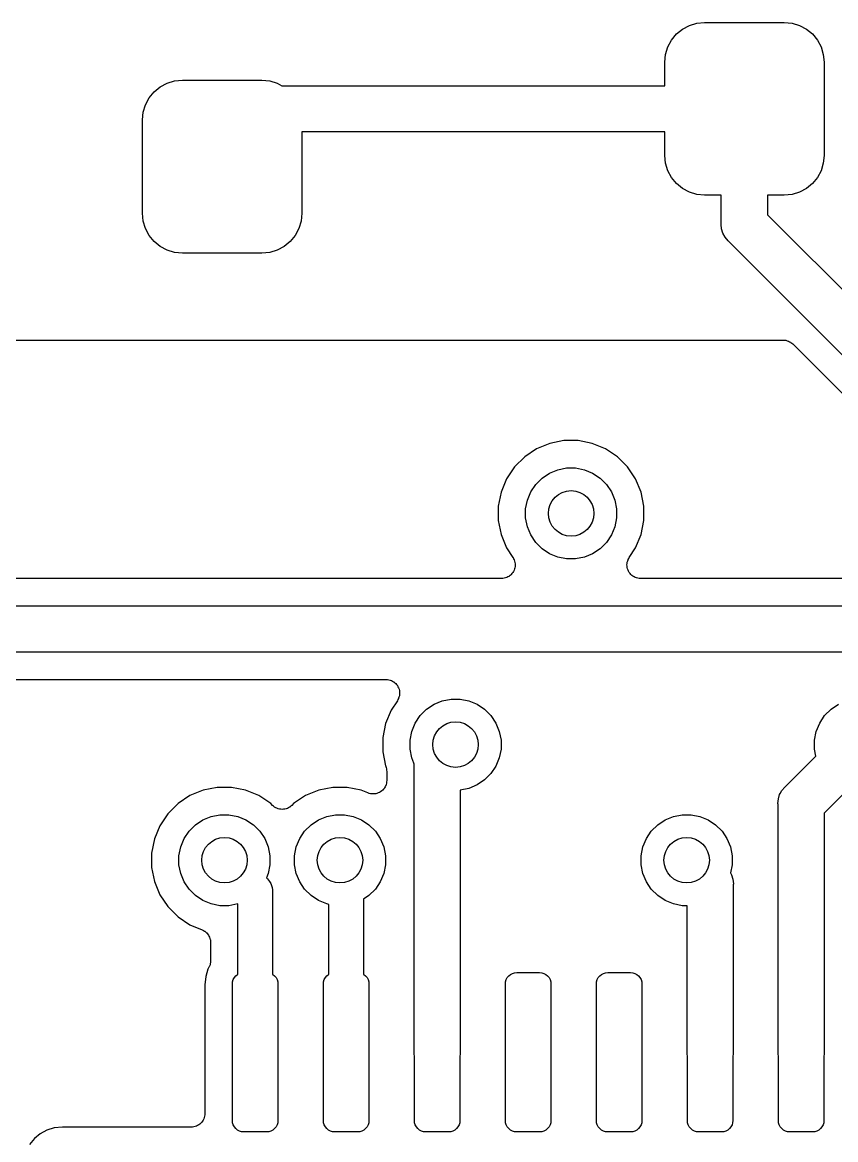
# Model space of a CAD drawing. Extents: x 4.56 to 9.01, y -5.14 to -1.86.
# Drawn here: x 7.6813 to 7.8572, y -2.5229 to -2.2813 of the extents above; entities that cross this region are included whole.
import ezdxf

# ---------------------------------------------------------------- set-up
doc = ezdxf.new("R2010")
doc.units = 0
doc.header["$MEASUREMENT"] = 0
doc.layers.add('BLACK', color=7, linetype='CONTINUOUS')

msp = doc.modelspace()

# ---------------------------------------------------------------- linework, layer by layer
at = {"layer": 'BLACK', "linetype": 'CONTINUOUS'}
for p, q in [((7.8228, -2.28382), (7.8241, -2.28275)), ((7.8241, -2.28275), (7.82559, -2.28195)), ((7.82559, -2.28195), (7.82721, -2.28146)), ((7.82721, -2.28146), (7.82889, -2.2813)), ((7.82889, -2.2813), (7.84611, -2.2813)), ((7.84611, -2.2813), (7.84779, -2.28146)), ((7.84779, -2.28146), (7.84941, -2.28195)), ((7.84941, -2.28195), (7.8509, -2.28275)), ((7.8509, -2.28275), (7.8522, -2.28382)), ((7.82093, -2.28662), (7.82173, -2.28513)), ((7.82173, -2.28513), (7.8228, -2.28382)), ((7.8522, -2.28382), (7.85327, -2.28513)), ((7.85327, -2.28513), (7.85407, -2.28662)), ((7.82028, -2.28991), (7.82044, -2.28823)), ((7.82044, -2.28823), (7.82093, -2.28662)), ((7.85407, -2.28662), (7.85456, -2.28823)), ((7.85456, -2.28823), (7.85472, -2.28991)), ((7.82028, -2.295), (7.82028, -2.28991)), ((7.85472, -2.28991), (7.85472, -2.31009)), ((7.70981, -2.29632), (7.71111, -2.29525)), ((7.71111, -2.29525), (7.7126, -2.29445)), ((7.7126, -2.29445), (7.71422, -2.29396)), ((7.71422, -2.29396), (7.7159, -2.2938)), ((7.7159, -2.2938), (7.73312, -2.2938)), ((7.73312, -2.2938), (7.7348, -2.29396)), ((7.7348, -2.29396), (7.73642, -2.29445)), ((7.73642, -2.29445), (7.73744, -2.295)), ((7.73744, -2.295), (7.82028, -2.295)), ((7.70794, -2.29912), (7.70873, -2.29763)), ((7.70873, -2.29763), (7.70981, -2.29632)), ((7.70745, -2.30073), (7.70794, -2.29912)), ((7.70728, -2.30241), (7.70745, -2.30073)), ((7.70728, -2.32259), (7.70728, -2.30241)), ((7.82028, -2.305), (7.74173, -2.305)), ((7.74173, -2.305), (7.74173, -2.32259)), ((7.82028, -2.31009), (7.82028, -2.305)), ((7.82044, -2.31177), (7.82028, -2.31009)), ((7.82093, -2.31338), (7.82044, -2.31177)), ((7.85456, -2.31177), (7.85407, -2.31338)), ((7.85472, -2.31009), (7.85456, -2.31177)), ((7.82173, -2.31487), (7.82093, -2.31338)), ((7.85407, -2.31338), (7.85327, -2.31487)), ((7.8228, -2.31618), (7.82173, -2.31487)), ((7.8241, -2.31725), (7.8228, -2.31618)), ((7.82559, -2.31805), (7.8241, -2.31725)), ((7.8509, -2.31725), (7.84941, -2.31805)), ((7.8522, -2.31618), (7.8509, -2.31725)), ((7.85327, -2.31487), (7.8522, -2.31618)), ((7.82721, -2.31854), (7.82559, -2.31805)), ((7.82889, -2.3187), (7.82721, -2.31854)), ((7.8325, -2.3187), (7.82889, -2.3187)), ((7.8325, -2.32475), (7.8325, -2.3187)), ((7.84611, -2.3187), (7.8425, -2.3187)), ((7.8425, -2.3187), (7.8425, -2.32293)), ((7.84779, -2.31854), (7.84611, -2.3187)), ((7.84941, -2.31805), (7.84779, -2.31854)), ((7.70745, -2.32427), (7.70728, -2.32259)), ((7.70794, -2.32588), (7.70745, -2.32427)), ((7.74157, -2.32427), (7.74108, -2.32588)), ((7.74173, -2.32259), (7.74157, -2.32427)), ((7.8425, -2.32293), (7.89753, -2.37796)), ((7.70873, -2.32737), (7.70794, -2.32588)), ((7.74108, -2.32588), (7.74028, -2.32737)), ((7.83248, -2.325), (7.8325, -2.32475)), ((7.83257, -2.32598), (7.83248, -2.325)), ((7.83286, -2.32692), (7.83257, -2.32598)), ((7.83332, -2.32779), (7.83286, -2.32692)), ((7.70981, -2.32868), (7.70873, -2.32737)), ((7.71111, -2.32975), (7.70981, -2.32868)), ((7.73921, -2.32868), (7.7379, -2.32975)), ((7.74028, -2.32737), (7.73921, -2.32868)), ((7.83395, -2.32855), (7.83332, -2.32779)), ((7.83332, -2.32779), (7.83332, -2.32779)), ((7.83414, -2.32871), (7.83395, -2.32855)), ((7.89046, -2.38503), (7.83414, -2.32871)), ((7.7126, -2.33055), (7.71111, -2.32975)), ((7.71422, -2.33104), (7.7126, -2.33055)), ((7.7159, -2.3312), (7.71422, -2.33104)), ((7.73312, -2.3312), (7.7159, -2.3312)), ((7.7348, -2.33104), (7.73312, -2.3312)), ((7.73642, -2.33055), (7.7348, -2.33104)), ((7.7379, -2.32975), (7.73642, -2.33055)), ((7.60836, -2.35), (7.84585, -2.35)), ((7.84585, -2.35), (7.84586, -2.35)), ((7.84586, -2.35), (7.84586, -2.35)), ((7.84586, -2.35), (7.84587, -2.35)), ((7.84587, -2.35), (7.8459, -2.35)), ((7.8459, -2.35), (7.84617, -2.35003)), ((7.84617, -2.35003), (7.84644, -2.35006)), ((7.84644, -2.35006), (7.84645, -2.35006)), ((7.84645, -2.35006), (7.84647, -2.35006)), ((7.84647, -2.35006), (7.84673, -2.35015)), ((7.84673, -2.35015), (7.84699, -2.35023)), ((7.84699, -2.35023), (7.847, -2.35023)), ((7.847, -2.35023), (7.84702, -2.35024)), ((7.84702, -2.35024), (7.84726, -2.35037)), ((7.84726, -2.35037), (7.8475, -2.3505)), ((7.8475, -2.3505), (7.84751, -2.35051)), ((7.84751, -2.35051), (7.84752, -2.35052)), ((7.84752, -2.35052), (7.84773, -2.35069)), ((7.84773, -2.35069), (7.84794, -2.35086)), ((7.84794, -2.35086), (7.88339, -2.38631)), ((7.79541, -2.37236), (7.79254, -2.37354)), ((7.79845, -2.37175), (7.79541, -2.37236)), ((7.80155, -2.37175), (7.79845, -2.37175)), ((7.80459, -2.37236), (7.80155, -2.37175)), ((7.80746, -2.37354), (7.80459, -2.37236)), ((7.78996, -2.37527), (7.78777, -2.37746)), ((7.79254, -2.37354), (7.78996, -2.37527)), ((7.81004, -2.37527), (7.80746, -2.37354)), ((7.81223, -2.37746), (7.81004, -2.37527)), ((7.78777, -2.37746), (7.78604, -2.38004)), ((7.79713, -2.37804), (7.79903, -2.37766)), ((7.79903, -2.37766), (7.80097, -2.37766)), ((7.80097, -2.37766), (7.80287, -2.37804)), ((7.81396, -2.38004), (7.81223, -2.37746)), ((7.78604, -2.38004), (7.78486, -2.38291)), ((7.79235, -2.38123), (7.79373, -2.37985)), ((7.79373, -2.37985), (7.79534, -2.37878)), ((7.79534, -2.37878), (7.79713, -2.37804)), ((7.80287, -2.37804), (7.80466, -2.37878)), ((7.80466, -2.37878), (7.80627, -2.37985)), ((7.80627, -2.37985), (7.80765, -2.38123)), ((7.81514, -2.38291), (7.81396, -2.38004)), ((7.79128, -2.38284), (7.79235, -2.38123)), ((7.80765, -2.38123), (7.80872, -2.38284)), ((7.78486, -2.38291), (7.78425, -2.38595)), ((7.79016, -2.38653), (7.79054, -2.38463)), ((7.79054, -2.38463), (7.79128, -2.38284)), ((7.80872, -2.38284), (7.80946, -2.38463)), ((7.80946, -2.38463), (7.80984, -2.38653)), ((7.81575, -2.38595), (7.81514, -2.38291)), ((7.78425, -2.38595), (7.78425, -2.38905)), ((7.79016, -2.38847), (7.79016, -2.38653)), ((7.80984, -2.38653), (7.80984, -2.38847)), ((7.81575, -2.38905), (7.81575, -2.38595)), ((7.78425, -2.38905), (7.78486, -2.39209)), ((7.79054, -2.39037), (7.79016, -2.38847)), ((7.80984, -2.38847), (7.80946, -2.39037)), ((7.81514, -2.39209), (7.81575, -2.38905)), ((7.78486, -2.39209), (7.78604, -2.39496)), ((7.79128, -2.39216), (7.79054, -2.39037)), ((7.79235, -2.39377), (7.79128, -2.39216)), ((7.80872, -2.39216), (7.80765, -2.39377)), ((7.80946, -2.39037), (7.80872, -2.39216)), ((7.81396, -2.39496), (7.81514, -2.39209)), ((7.79373, -2.39515), (7.79235, -2.39377)), ((7.80765, -2.39377), (7.80627, -2.39515)), ((7.78604, -2.39496), (7.78741, -2.397)), ((7.78741, -2.397), (7.78742, -2.39702)), ((7.79534, -2.39622), (7.79373, -2.39515)), ((7.79713, -2.39696), (7.79534, -2.39622)), ((7.79903, -2.39734), (7.79713, -2.39696)), ((7.80287, -2.39696), (7.80097, -2.39734)), ((7.80466, -2.39622), (7.80287, -2.39696)), ((7.80627, -2.39515), (7.80466, -2.39622)), ((7.81246, -2.39725), (7.81259, -2.397)), ((7.81259, -2.397), (7.81396, -2.39496)), ((7.78742, -2.39702), (7.78742, -2.39702)), ((7.78742, -2.39702), (7.78742, -2.39703)), ((7.78742, -2.39703), (7.78743, -2.39704)), ((7.78743, -2.39704), (7.78756, -2.39729)), ((7.78756, -2.39729), (7.78769, -2.39754)), ((7.78769, -2.39754), (7.78769, -2.39754)), ((7.78769, -2.39754), (7.7877, -2.39755)), ((7.7877, -2.39755), (7.78777, -2.39781)), ((7.78784, -2.39925), (7.78776, -2.39951)), ((7.78777, -2.39781), (7.78785, -2.39809)), ((7.78785, -2.39924), (7.78784, -2.39924)), ((7.78784, -2.39924), (7.78784, -2.39925)), ((7.78785, -2.39809), (7.78785, -2.3981)), ((7.78785, -2.3981), (7.78786, -2.3981)), ((7.78788, -2.39895), (7.78785, -2.39924)), ((7.78786, -2.3981), (7.78788, -2.39838)), ((7.78788, -2.39838), (7.78791, -2.39866)), ((7.78791, -2.39868), (7.78788, -2.39895)), ((7.78791, -2.39866), (7.78791, -2.39867)), ((7.78791, -2.39867), (7.78791, -2.39868)), ((7.80097, -2.39734), (7.79903, -2.39734)), ((7.81209, -2.39862), (7.81212, -2.39833)), ((7.81209, -2.39863), (7.81209, -2.39862)), ((7.81212, -2.39891), (7.81209, -2.39863)), ((7.81209, -2.39863), (7.81209, -2.39863)), ((7.81212, -2.39833), (7.81215, -2.39806)), ((7.81215, -2.3992), (7.81212, -2.39891)), ((7.81215, -2.39805), (7.81224, -2.39778)), ((7.81215, -2.39806), (7.81215, -2.39805)), ((7.81215, -2.39805), (7.81215, -2.39805)), ((7.81215, -2.39921), (7.81215, -2.3992)), ((7.81215, -2.3992), (7.81215, -2.3992)), ((7.81223, -2.39948), (7.81215, -2.39921)), ((7.81224, -2.39778), (7.81232, -2.39751)), ((7.81232, -2.3975), (7.81246, -2.39725)), ((7.81232, -2.39751), (7.81232, -2.3975)), ((7.81232, -2.3975), (7.81232, -2.3975)), ((7.78495, -2.40159), (7.60068, -2.40159)), ((7.78523, -2.40157), (7.78495, -2.40159)), ((7.78551, -2.40154), (7.78523, -2.40157)), ((7.78552, -2.40154), (7.78551, -2.40154)), ((7.78553, -2.40154), (7.78552, -2.40154)), ((7.7858, -2.40146), (7.78553, -2.40154)), ((7.78607, -2.40138), (7.7858, -2.40146)), ((7.78608, -2.40137), (7.78607, -2.40137)), ((7.78607, -2.40137), (7.78607, -2.40138)), ((7.78633, -2.40124), (7.78608, -2.40137)), ((7.78658, -2.40111), (7.78633, -2.40124)), ((7.78659, -2.4011), (7.78658, -2.4011)), ((7.78658, -2.4011), (7.78658, -2.40111)), ((7.78681, -2.40092), (7.78659, -2.4011)), ((7.78702, -2.40075), (7.78681, -2.40092)), ((7.78703, -2.40074), (7.78702, -2.40075)), ((7.78721, -2.40052), (7.78703, -2.40074)), ((7.78703, -2.40074), (7.78703, -2.40074)), ((7.78739, -2.4003), (7.78721, -2.40052)), ((7.7874, -2.4003), (7.78739, -2.4003)), ((7.78754, -2.40004), (7.7874, -2.40029)), ((7.7874, -2.40029), (7.7874, -2.4003)), ((7.78767, -2.3998), (7.78754, -2.40004)), ((7.78768, -2.39979), (7.78767, -2.39979)), ((7.78767, -2.39979), (7.78767, -2.3998)), ((7.78776, -2.39951), (7.78768, -2.39979)), ((7.81231, -2.39975), (7.81223, -2.39948)), ((7.81231, -2.39976), (7.81231, -2.39975)), ((7.81231, -2.39975), (7.81231, -2.39975)), ((7.81245, -2.40001), (7.81231, -2.39976)), ((7.81258, -2.40026), (7.81245, -2.40001)), ((7.81258, -2.40027), (7.81258, -2.40026)), ((7.81258, -2.40026), (7.81258, -2.40026)), ((7.81276, -2.40049), (7.81258, -2.40027)), ((7.81294, -2.40071), (7.81276, -2.40049)), ((7.81295, -2.40072), (7.81294, -2.40071)), ((7.81294, -2.40071), (7.81294, -2.40071)), ((7.81316, -2.4009), (7.81295, -2.40072)), ((7.81338, -2.40108), (7.81316, -2.4009)), ((7.81339, -2.40109), (7.81338, -2.40108)), ((7.81338, -2.40108), (7.81338, -2.40108)), ((7.81364, -2.40122), (7.81339, -2.40109)), ((7.81388, -2.40136), (7.81364, -2.40122)), ((7.81389, -2.40136), (7.81388, -2.40136)), ((7.8139, -2.40136), (7.81389, -2.40136)), ((7.81416, -2.40145), (7.8139, -2.40136)), ((7.81443, -2.40153), (7.81416, -2.40145)), ((7.81444, -2.40153), (7.81443, -2.40153)), ((7.81445, -2.40153), (7.81444, -2.40153)), ((7.81472, -2.40156), (7.81445, -2.40153)), ((7.81501, -2.40159), (7.81472, -2.40156)), ((7.81502, -2.40159), (7.81501, -2.40159)), ((7.81505, -2.40159), (7.81502, -2.40159)), ((7.81502, -2.40159), (7.81502, -2.40159)), ((7.81502, -2.40159), (7.81502, -2.40159)), ((7.88495, -2.40159), (7.81505, -2.40159)), ((7.60025, -2.4075), (8.004, -2.4075)), ((8.004, -2.4175), (7.60207, -2.4175)), ((7.6062, -2.42341), (7.75995, -2.42341)), ((7.75995, -2.42341), (7.75998, -2.42341)), ((7.75998, -2.42341), (7.75998, -2.42341)), ((7.75998, -2.42341), (7.75998, -2.42341)), ((7.75998, -2.42341), (7.75999, -2.42341)), ((7.75999, -2.42341), (7.76028, -2.42344)), ((7.76028, -2.42344), (7.76055, -2.42347)), ((7.76055, -2.42347), (7.76056, -2.42347)), ((7.76056, -2.42347), (7.76057, -2.42347)), ((7.76057, -2.42347), (7.76084, -2.42355)), ((7.76084, -2.42355), (7.7611, -2.42364)), ((7.7611, -2.42364), (7.76111, -2.42364)), ((7.76111, -2.42364), (7.76112, -2.42364)), ((7.76112, -2.42364), (7.76137, -2.42378)), ((7.76137, -2.42378), (7.76161, -2.42391)), ((7.76161, -2.42391), (7.76162, -2.42392)), ((7.76162, -2.42392), (7.76162, -2.42392)), ((7.76162, -2.42392), (7.76184, -2.42411)), ((7.76184, -2.42411), (7.76205, -2.42428)), ((7.76205, -2.42428), (7.76206, -2.42429)), ((7.76206, -2.42429), (7.76206, -2.42429)), ((7.76206, -2.42429), (7.76224, -2.42451)), ((7.76224, -2.42451), (7.76242, -2.42473)), ((7.76242, -2.42473), (7.76242, -2.42474)), ((7.76242, -2.42474), (7.76242, -2.42474)), ((7.76242, -2.42474), (7.76255, -2.42499)), ((7.76255, -2.42499), (7.76269, -2.42524)), ((7.76269, -2.42524), (7.76269, -2.42525)), ((7.76269, -2.42525), (7.76269, -2.42525)), ((7.76269, -2.42525), (7.76277, -2.42552)), ((7.76277, -2.42552), (7.76285, -2.42579)), ((7.76285, -2.42579), (7.76285, -2.4258)), ((7.76285, -2.4258), (7.76285, -2.4258)), ((7.76285, -2.4258), (7.76288, -2.42609)), ((7.76241, -2.428), (7.76104, -2.43004)), ((7.76254, -2.42775), (7.76241, -2.428)), ((7.76268, -2.4275), (7.76254, -2.42775)), ((7.76276, -2.42722), (7.76268, -2.42749)), ((7.76268, -2.42749), (7.76268, -2.4275)), ((7.76268, -2.4275), (7.76268, -2.4275)), ((7.76285, -2.42695), (7.76276, -2.42722)), ((7.76288, -2.42666), (7.76285, -2.42694)), ((7.76285, -2.42694), (7.76285, -2.42695)), ((7.76285, -2.42695), (7.76285, -2.42695)), ((7.76288, -2.42609), (7.76291, -2.42637)), ((7.76291, -2.42638), (7.76288, -2.42666)), ((7.76291, -2.42637), (7.76291, -2.42637)), ((7.76291, -2.42637), (7.76291, -2.42638)), ((7.77034, -2.42878), (7.77213, -2.42804)), ((7.77213, -2.42804), (7.77403, -2.42766)), ((7.77403, -2.42766), (7.77597, -2.42766)), ((7.77597, -2.42766), (7.77787, -2.42804)), ((7.77787, -2.42804), (7.77966, -2.42878)), ((7.76104, -2.43004), (7.75986, -2.43291)), ((7.76735, -2.43123), (7.76873, -2.42985)), ((7.76873, -2.42985), (7.77034, -2.42878)), ((7.77966, -2.42878), (7.78127, -2.42985)), ((7.78127, -2.42985), (7.78265, -2.43123)), ((7.85485, -2.43123), (7.85623, -2.42985)), ((7.85623, -2.42985), (7.85784, -2.42878)), ((7.75986, -2.43291), (7.75925, -2.43595)), ((7.76554, -2.43463), (7.76628, -2.43284)), ((7.76628, -2.43284), (7.76735, -2.43123)), ((7.78265, -2.43123), (7.78372, -2.43284)), ((7.78372, -2.43284), (7.78446, -2.43463)), ((7.85304, -2.43463), (7.85378, -2.43284)), ((7.85378, -2.43284), (7.85485, -2.43123)), ((7.76516, -2.43653), (7.76554, -2.43463)), ((7.78446, -2.43463), (7.78484, -2.43653)), ((7.85266, -2.43653), (7.85304, -2.43463)), ((7.75925, -2.43595), (7.75925, -2.43905)), ((7.76516, -2.43847), (7.76516, -2.43653)), ((7.78484, -2.43653), (7.78484, -2.43847)), ((7.85266, -2.43847), (7.85266, -2.43653)), ((7.75925, -2.43905), (7.75986, -2.44209)), ((7.76554, -2.44037), (7.76516, -2.43847)), ((7.766, -2.44149), (7.76554, -2.44037)), ((7.78446, -2.44037), (7.78372, -2.44216)), ((7.78484, -2.43847), (7.78446, -2.44037)), ((7.8464, -2.44653), (7.85296, -2.43997)), ((7.85296, -2.43997), (7.85266, -2.43847)), ((7.75986, -2.44209), (7.75989, -2.44218)), ((7.75989, -2.44218), (7.75991, -2.44222)), ((7.75991, -2.44222), (7.75998, -2.44248)), ((7.75998, -2.44248), (7.76006, -2.44274)), ((7.76006, -2.44274), (7.76006, -2.44276)), ((7.76006, -2.44276), (7.76007, -2.44277)), ((7.76007, -2.44277), (7.76009, -2.44304)), ((7.76602, -2.44172), (7.766, -2.44149)), ((7.76602, -2.50428), (7.76602, -2.44172)), ((7.78372, -2.44216), (7.78265, -2.44377)), ((7.76009, -2.44304), (7.76012, -2.44331)), ((7.76012, -2.44527), (7.76009, -2.44554)), ((7.76012, -2.44331), (7.76012, -2.44523)), ((7.76012, -2.44523), (7.76012, -2.44525)), ((7.76012, -2.44525), (7.76012, -2.44525)), ((7.76012, -2.44525), (7.76012, -2.44525)), ((7.76012, -2.44525), (7.76012, -2.44527)), ((7.78127, -2.44515), (7.77966, -2.44622)), ((7.78265, -2.44377), (7.78127, -2.44515)), ((7.72041, -2.44736), (7.71754, -2.44854)), ((7.72345, -2.44675), (7.72041, -2.44736)), ((7.72655, -2.44675), (7.72345, -2.44675)), ((7.72959, -2.44736), (7.72655, -2.44675)), ((7.73246, -2.44854), (7.72959, -2.44736)), ((7.74541, -2.44736), (7.74254, -2.44854)), ((7.74845, -2.44675), (7.74541, -2.44736)), ((7.75155, -2.44675), (7.74845, -2.44675)), ((7.75459, -2.44736), (7.75155, -2.44675)), ((7.75604, -2.44795), (7.75459, -2.44736)), ((7.75878, -2.4477), (7.75854, -2.44783)), ((7.75879, -2.44769), (7.75878, -2.4477)), ((7.7588, -2.44769), (7.75879, -2.44769)), ((7.75902, -2.44751), (7.7588, -2.44769)), ((7.75923, -2.44734), (7.75902, -2.44751)), ((7.75924, -2.44733), (7.75923, -2.44734)), ((7.75942, -2.44711), (7.75924, -2.44733)), ((7.75924, -2.44733), (7.75924, -2.44733)), ((7.7596, -2.44689), (7.75942, -2.44711)), ((7.75961, -2.44689), (7.7596, -2.44689)), ((7.75974, -2.44664), (7.75961, -2.44688)), ((7.75961, -2.44688), (7.75961, -2.44689)), ((7.75988, -2.44639), (7.75974, -2.44664)), ((7.75989, -2.44638), (7.75988, -2.44638)), ((7.75988, -2.44638), (7.75988, -2.44639)), ((7.75997, -2.4461), (7.75989, -2.44638)), ((7.76005, -2.44584), (7.75997, -2.4461)), ((7.76006, -2.44583), (7.76005, -2.44583)), ((7.76005, -2.44583), (7.76005, -2.44584)), ((7.76009, -2.44554), (7.76006, -2.44583)), ((7.77787, -2.44696), (7.77602, -2.44733)), ((7.77602, -2.44733), (7.77602, -2.50428)), ((7.77966, -2.44622), (7.77787, -2.44696)), ((7.84525, -2.44808), (7.84559, -2.44744)), ((7.84559, -2.44744), (7.84621, -2.44668)), ((7.84621, -2.44668), (7.8464, -2.44653)), ((7.86003, -2.44704), (7.85476, -2.45231)), ((7.71754, -2.44854), (7.71496, -2.45027)), ((7.73504, -2.45027), (7.73246, -2.44854)), ((7.74254, -2.44854), (7.73996, -2.45027)), ((7.7563, -2.44804), (7.75604, -2.44795)), ((7.75657, -2.44812), (7.7563, -2.44804)), ((7.75658, -2.44812), (7.75657, -2.44812)), ((7.75659, -2.44812), (7.75658, -2.44812)), ((7.75687, -2.44815), (7.75659, -2.44812)), ((7.75714, -2.44818), (7.75687, -2.44815)), ((7.75715, -2.44818), (7.75714, -2.44818)), ((7.75716, -2.44818), (7.75715, -2.44818)), ((7.75744, -2.44815), (7.75716, -2.44818)), ((7.75772, -2.44813), (7.75744, -2.44815)), ((7.75773, -2.44812), (7.75772, -2.44813)), ((7.758, -2.44804), (7.75773, -2.44812)), ((7.75773, -2.44812), (7.75773, -2.44812)), ((7.75827, -2.44796), (7.758, -2.44804)), ((7.75828, -2.44796), (7.75827, -2.44796)), ((7.75829, -2.44796), (7.75828, -2.44796)), ((7.75854, -2.44783), (7.75829, -2.44796)), ((7.84474, -2.45024), (7.84484, -2.44926)), ((7.84484, -2.44926), (7.84512, -2.44831)), ((7.84512, -2.44831), (7.84525, -2.44808)), ((7.71277, -2.45246), (7.71104, -2.45504)), ((7.71496, -2.45027), (7.71277, -2.45246)), ((7.73541, -2.45064), (7.73504, -2.45027)), ((7.73563, -2.45082), (7.73541, -2.45064)), ((7.73584, -2.451), (7.73563, -2.45082)), ((7.73585, -2.451), (7.73584, -2.451)), ((7.73586, -2.45101), (7.73585, -2.451)), ((7.7361, -2.45114), (7.73586, -2.45101)), ((7.73635, -2.45127), (7.7361, -2.45114)), ((7.73636, -2.45127), (7.73635, -2.45127)), ((7.73637, -2.45128), (7.73636, -2.45127)), ((7.73663, -2.45136), (7.73637, -2.45128)), ((7.7369, -2.45144), (7.73663, -2.45136)), ((7.73691, -2.45144), (7.7369, -2.45144)), ((7.73692, -2.45145), (7.73691, -2.45144)), ((7.73719, -2.45148), (7.73692, -2.45145)), ((7.73747, -2.45151), (7.73719, -2.45148)), ((7.73748, -2.4515), (7.73747, -2.45151)), ((7.73749, -2.45151), (7.73748, -2.4515)), ((7.73776, -2.45148), (7.73749, -2.45151)), ((7.73804, -2.45146), (7.73776, -2.45148)), ((7.73805, -2.45145), (7.73804, -2.45146)), ((7.73806, -2.45145), (7.73805, -2.45145)), ((7.73833, -2.45137), (7.73806, -2.45145)), ((7.7386, -2.45129), (7.73833, -2.45137)), ((7.73861, -2.45129), (7.7386, -2.45129)), ((7.73862, -2.45129), (7.73861, -2.45129)), ((7.73886, -2.45116), (7.73862, -2.45129)), ((7.73911, -2.45103), (7.73886, -2.45116)), ((7.73912, -2.45102), (7.73911, -2.45103)), ((7.73913, -2.45102), (7.73912, -2.45102)), ((7.73934, -2.45084), (7.73913, -2.45102)), ((7.73956, -2.45067), (7.73934, -2.45084)), ((7.73957, -2.45066), (7.73956, -2.45067)), ((7.73959, -2.45064), (7.73957, -2.45066)), ((7.73957, -2.45066), (7.73957, -2.45066)), ((7.73957, -2.45066), (7.73957, -2.45066)), ((7.73996, -2.45027), (7.73959, -2.45064)), ((7.84476, -2.45048), (7.84474, -2.45024)), ((7.84476, -2.50428), (7.84476, -2.45048)), ((7.85476, -2.45231), (7.85476, -2.50428)), ((7.71735, -2.45623), (7.71873, -2.45485)), ((7.71873, -2.45485), (7.72034, -2.45378)), ((7.72034, -2.45378), (7.72213, -2.45304)), ((7.72213, -2.45304), (7.72403, -2.45266)), ((7.72403, -2.45266), (7.72597, -2.45266)), ((7.72597, -2.45266), (7.72787, -2.45304)), ((7.72787, -2.45304), (7.72966, -2.45378)), ((7.72966, -2.45378), (7.73127, -2.45485)), ((7.73127, -2.45485), (7.73265, -2.45623)), ((7.74235, -2.45623), (7.74373, -2.45485)), ((7.74373, -2.45485), (7.74534, -2.45378)), ((7.74534, -2.45378), (7.74713, -2.45304)), ((7.74713, -2.45304), (7.74903, -2.45266)), ((7.74903, -2.45266), (7.75097, -2.45266)), ((7.75097, -2.45266), (7.75287, -2.45304)), ((7.75287, -2.45304), (7.75466, -2.45378)), ((7.75466, -2.45378), (7.75627, -2.45485)), ((7.75627, -2.45485), (7.75765, -2.45623)), ((7.81735, -2.45623), (7.81873, -2.45485)), ((7.81873, -2.45485), (7.82034, -2.45378)), ((7.82034, -2.45378), (7.82213, -2.45304)), ((7.82213, -2.45304), (7.82403, -2.45266)), ((7.82403, -2.45266), (7.82597, -2.45266)), ((7.82597, -2.45266), (7.82787, -2.45304)), ((7.82787, -2.45304), (7.82966, -2.45378)), ((7.82966, -2.45378), (7.83127, -2.45485)), ((7.83127, -2.45485), (7.83265, -2.45623)), ((7.71104, -2.45504), (7.70986, -2.45791)), ((7.71628, -2.45784), (7.71735, -2.45623)), ((7.73265, -2.45623), (7.73372, -2.45784)), ((7.74128, -2.45784), (7.74235, -2.45623)), ((7.75765, -2.45623), (7.75872, -2.45784)), ((7.81628, -2.45784), (7.81735, -2.45623)), ((7.83265, -2.45623), (7.83372, -2.45784)), ((7.70986, -2.45791), (7.70925, -2.46095)), ((7.71516, -2.46153), (7.71554, -2.45963)), ((7.71554, -2.45963), (7.71628, -2.45784)), ((7.73372, -2.45784), (7.73446, -2.45963)), ((7.73446, -2.45963), (7.73484, -2.46153)), ((7.74016, -2.46153), (7.74054, -2.45963)), ((7.74054, -2.45963), (7.74128, -2.45784)), ((7.75872, -2.45784), (7.75946, -2.45963)), ((7.75946, -2.45963), (7.75984, -2.46153)), ((7.81516, -2.46153), (7.81554, -2.45963)), ((7.81554, -2.45963), (7.81628, -2.45784)), ((7.83372, -2.45784), (7.83446, -2.45963)), ((7.83446, -2.45963), (7.83484, -2.46153)), ((7.70925, -2.46095), (7.70925, -2.46405)), ((7.71516, -2.46347), (7.71516, -2.46153)), ((7.73484, -2.46153), (7.73484, -2.46347)), ((7.74016, -2.46347), (7.74016, -2.46153)), ((7.75984, -2.46153), (7.75984, -2.46347)), ((7.81516, -2.46347), (7.81516, -2.46153)), ((7.83484, -2.46153), (7.83484, -2.46347)), ((7.70925, -2.46405), (7.70986, -2.46709)), ((7.71554, -2.46537), (7.71516, -2.46347)), ((7.73484, -2.46347), (7.73446, -2.46537)), ((7.74054, -2.46537), (7.74016, -2.46347)), ((7.75984, -2.46347), (7.75946, -2.46537)), ((7.81554, -2.46537), (7.81516, -2.46347)), ((7.83484, -2.46347), (7.83449, -2.46523)), ((7.70986, -2.46709), (7.71104, -2.46996)), ((7.71628, -2.46716), (7.71554, -2.46537)), ((7.73446, -2.46537), (7.73408, -2.46629)), ((7.73408, -2.46629), (7.73417, -2.46638)), ((7.73417, -2.46638), (7.73431, -2.4665)), ((7.73431, -2.4665), (7.73456, -2.4668)), ((7.73456, -2.4668), (7.73478, -2.46707)), ((7.73478, -2.46707), (7.73502, -2.46752)), ((7.74128, -2.46716), (7.74054, -2.46537)), ((7.75946, -2.46537), (7.75872, -2.46716)), ((7.81628, -2.46716), (7.81554, -2.46537)), ((7.83449, -2.46523), (7.83472, -2.46566)), ((7.83472, -2.46566), (7.83501, -2.4666)), ((7.83501, -2.4666), (7.8351, -2.46758)), ((7.71735, -2.46877), (7.71628, -2.46716)), ((7.71873, -2.47015), (7.71735, -2.46877)), ((7.73502, -2.46752), (7.73513, -2.46772)), ((7.73513, -2.46772), (7.73534, -2.46842)), ((7.73534, -2.46842), (7.73539, -2.46891)), ((7.73539, -2.46891), (7.73541, -2.46915)), ((7.73541, -2.46915), (7.73539, -2.46934)), ((7.73539, -2.46934), (7.73539, -2.48718)), ((7.74235, -2.46877), (7.74128, -2.46716)), ((7.74373, -2.47015), (7.74235, -2.46877)), ((7.75765, -2.46877), (7.75627, -2.47015)), ((7.75872, -2.46716), (7.75765, -2.46877)), ((7.81735, -2.46877), (7.81628, -2.46716)), ((7.81873, -2.47015), (7.81735, -2.46877)), ((7.8351, -2.46758), (7.83508, -2.46782)), ((7.83508, -2.46782), (7.83508, -2.50428)), ((7.71104, -2.46996), (7.71277, -2.47254)), ((7.72034, -2.47122), (7.71873, -2.47015)), ((7.72213, -2.47196), (7.72034, -2.47122)), ((7.74534, -2.47122), (7.74373, -2.47015)), ((7.74713, -2.47196), (7.74534, -2.47122)), ((7.75627, -2.47015), (7.75508, -2.47094)), ((7.75508, -2.47094), (7.75508, -2.48718)), ((7.82034, -2.47122), (7.81873, -2.47015)), ((7.82213, -2.47196), (7.82034, -2.47122)), ((7.71277, -2.47254), (7.71496, -2.47473)), ((7.72403, -2.47234), (7.72213, -2.47196)), ((7.72597, -2.47234), (7.72403, -2.47234)), ((7.72787, -2.47196), (7.72597, -2.47234)), ((7.72791, -2.47195), (7.72787, -2.47196)), ((7.72791, -2.48718), (7.72791, -2.47195)), ((7.7476, -2.47206), (7.74713, -2.47196)), ((7.7476, -2.48718), (7.7476, -2.47206)), ((7.82403, -2.47234), (7.82213, -2.47196)), ((7.82508, -2.47234), (7.82403, -2.47234)), ((7.82508, -2.50428), (7.82508, -2.47234)), ((7.71496, -2.47473), (7.71754, -2.47646)), ((7.71754, -2.47646), (7.72019, -2.47755)), ((7.72019, -2.47755), (7.7202, -2.47756)), ((7.7202, -2.47756), (7.7202, -2.47756)), ((7.7202, -2.47756), (7.7202, -2.47756)), ((7.7202, -2.47756), (7.72022, -2.47757)), ((7.72022, -2.47757), (7.72046, -2.4777)), ((7.72046, -2.4777), (7.72071, -2.47783)), ((7.72071, -2.47783), (7.72072, -2.47784)), ((7.72072, -2.47784), (7.72073, -2.47785)), ((7.72073, -2.47785), (7.72094, -2.47802)), ((7.72094, -2.47802), (7.72115, -2.4782)), ((7.72115, -2.4782), (7.72116, -2.47821)), ((7.72116, -2.47821), (7.72117, -2.47822)), ((7.72117, -2.47822), (7.72134, -2.47843)), ((7.72134, -2.47843), (7.72151, -2.47865)), ((7.72151, -2.47865), (7.72152, -2.47866)), ((7.72152, -2.47866), (7.72153, -2.47867)), ((7.72153, -2.47867), (7.72166, -2.47891)), ((7.72166, -2.47891), (7.72179, -2.47915)), ((7.72179, -2.47915), (7.72179, -2.47917)), ((7.72179, -2.47917), (7.72179, -2.47918)), ((7.72179, -2.47918), (7.72187, -2.47944)), ((7.72187, -2.47944), (7.72195, -2.47971)), ((7.72195, -2.47971), (7.72195, -2.47972)), ((7.72195, -2.47972), (7.72196, -2.47973)), ((7.72196, -2.47973), (7.72198, -2.48)), ((7.72198, -2.48), (7.72201, -2.48028)), ((7.72201, -2.48028), (7.72201, -2.48425)), ((7.72144, -2.48606), (7.72096, -2.48763)), ((7.72166, -2.48564), (7.72144, -2.48606)), ((7.72171, -2.48553), (7.72166, -2.48564)), ((7.72177, -2.48542), (7.72171, -2.48553)), ((7.72182, -2.48526), (7.72177, -2.48542)), ((7.72188, -2.48511), (7.72182, -2.48526)), ((7.7219, -2.48499), (7.72188, -2.48511)), ((7.72194, -2.48487), (7.7219, -2.48499)), ((7.72196, -2.48471), (7.72194, -2.48487)), ((7.72199, -2.48455), (7.72196, -2.48471)), ((7.72201, -2.48429), (7.72199, -2.48442)), ((7.72199, -2.48442), (7.72199, -2.48455)), ((7.72201, -2.48425), (7.72201, -2.48429)), ((7.72096, -2.48763), (7.72078, -2.48942)), ((7.72673, -2.48927), (7.72678, -2.48879)), ((7.72678, -2.48879), (7.72692, -2.48833)), ((7.72692, -2.48833), (7.72715, -2.4879)), ((7.72715, -2.4879), (7.72745, -2.48753)), ((7.72745, -2.48753), (7.72783, -2.48723)), ((7.72783, -2.48723), (7.72791, -2.48718)), ((7.73539, -2.48718), (7.73548, -2.48723)), ((7.73548, -2.48723), (7.73585, -2.48753)), ((7.73585, -2.48753), (7.73616, -2.4879)), ((7.73616, -2.4879), (7.73639, -2.48833)), ((7.73639, -2.48833), (7.73653, -2.48879)), ((7.73653, -2.48879), (7.73657, -2.48927)), ((7.74642, -2.48927), (7.74646, -2.48879)), ((7.74646, -2.48879), (7.7466, -2.48833)), ((7.7466, -2.48833), (7.74683, -2.4879)), ((7.74683, -2.4879), (7.74714, -2.48753)), ((7.74714, -2.48753), (7.74751, -2.48723)), ((7.74751, -2.48723), (7.7476, -2.48718)), ((7.75508, -2.48718), (7.75517, -2.48723)), ((7.75517, -2.48723), (7.75554, -2.48753)), ((7.75554, -2.48753), (7.75585, -2.4879)), ((7.75585, -2.4879), (7.75607, -2.48833)), ((7.75607, -2.48833), (7.75621, -2.48879)), ((7.75621, -2.48879), (7.75626, -2.48927)), ((7.78579, -2.48927), (7.78583, -2.48879)), ((7.78583, -2.48879), (7.78597, -2.48833)), ((7.78597, -2.48833), (7.7862, -2.4879)), ((7.7862, -2.4879), (7.78651, -2.48753)), ((7.78651, -2.48753), (7.78688, -2.48723)), ((7.78688, -2.48723), (7.78731, -2.487)), ((7.78731, -2.487), (7.78777, -2.48686)), ((7.78777, -2.48686), (7.78825, -2.48681)), ((7.78825, -2.48681), (7.79317, -2.48681)), ((7.79317, -2.48681), (7.79365, -2.48686)), ((7.79365, -2.48686), (7.79411, -2.487)), ((7.79411, -2.487), (7.79454, -2.48723)), ((7.79454, -2.48723), (7.79491, -2.48753)), ((7.79491, -2.48753), (7.79522, -2.4879)), ((7.79522, -2.4879), (7.79544, -2.48833)), ((7.79544, -2.48833), (7.79558, -2.48879)), ((7.79558, -2.48879), (7.79563, -2.48927)), ((7.80547, -2.48927), (7.80552, -2.48879)), ((7.80552, -2.48879), (7.80566, -2.48833)), ((7.80566, -2.48833), (7.80589, -2.4879)), ((7.80589, -2.4879), (7.80619, -2.48753)), ((7.80619, -2.48753), (7.80657, -2.48723)), ((7.80657, -2.48723), (7.80699, -2.487)), ((7.80699, -2.487), (7.80745, -2.48686)), ((7.80745, -2.48686), (7.80793, -2.48681)), ((7.80793, -2.48681), (7.81285, -2.48681)), ((7.81285, -2.48681), (7.81333, -2.48686)), ((7.81333, -2.48686), (7.8138, -2.487)), ((7.8138, -2.487), (7.81422, -2.48723)), ((7.81422, -2.48723), (7.81459, -2.48753)), ((7.81459, -2.48753), (7.8149, -2.4879)), ((7.8149, -2.4879), (7.81513, -2.48833)), ((7.81513, -2.48833), (7.81527, -2.48879)), ((7.81527, -2.48879), (7.81531, -2.48927)), ((7.72078, -2.48942), (7.72078, -2.51728)), ((7.72673, -2.5188), (7.72673, -2.48927)), ((7.73657, -2.48927), (7.73657, -2.5188)), ((7.74642, -2.5188), (7.74642, -2.48927)), ((7.75626, -2.48927), (7.75626, -2.5188)), ((7.78579, -2.5188), (7.78579, -2.48927)), ((7.79563, -2.48927), (7.79563, -2.5188)), ((7.80547, -2.5188), (7.80547, -2.48927)), ((7.81531, -2.48927), (7.81531, -2.5188)), ((7.7661, -2.50502), (7.76602, -2.50428)), ((7.7661, -2.50504), (7.7661, -2.50502)), ((7.7661, -2.5188), (7.7661, -2.50504)), ((7.77595, -2.50502), (7.77594, -2.50504)), ((7.77594, -2.50504), (7.77594, -2.5188)), ((7.77602, -2.50428), (7.77595, -2.50502)), ((7.82515, -2.50502), (7.82508, -2.50428)), ((7.82516, -2.50504), (7.82515, -2.50502)), ((7.82516, -2.5188), (7.82516, -2.50504)), ((7.83501, -2.50502), (7.835, -2.50504)), ((7.835, -2.50504), (7.835, -2.5188)), ((7.83508, -2.50428), (7.83501, -2.50502)), ((7.84484, -2.50502), (7.84476, -2.50428)), ((7.84484, -2.50504), (7.84484, -2.50502)), ((7.84484, -2.5188), (7.84484, -2.50504)), ((7.85476, -2.50428), (7.85469, -2.50502)), ((7.85469, -2.50502), (7.85469, -2.50504)), ((7.85469, -2.50504), (7.85469, -2.5188)), ((7.72075, -2.5176), (7.72072, -2.51787)), ((7.72078, -2.51732), (7.72075, -2.5176)), ((7.72078, -2.51728), (7.72078, -2.5173)), ((7.72078, -2.5173), (7.72078, -2.5173)), ((7.72078, -2.5173), (7.72078, -2.5173)), ((7.72078, -2.5173), (7.72078, -2.51732)), ((7.68997, -2.52023), (7.68819, -2.52041)), ((7.71783, -2.52023), (7.68997, -2.52023)), ((7.71811, -2.52021), (7.71783, -2.52023)), ((7.71838, -2.52018), (7.71811, -2.52021)), ((7.71839, -2.52018), (7.71838, -2.52018)), ((7.7184, -2.52018), (7.71839, -2.52018)), ((7.71867, -2.5201), (7.7184, -2.52018)), ((7.71894, -2.52002), (7.71867, -2.5201)), ((7.71895, -2.52001), (7.71894, -2.52002)), ((7.71896, -2.52001), (7.71895, -2.52001)), ((7.7192, -2.51988), (7.71896, -2.52001)), ((7.71945, -2.51975), (7.7192, -2.51988)), ((7.71946, -2.51974), (7.71945, -2.51975)), ((7.71947, -2.51974), (7.71946, -2.51974)), ((7.71968, -2.51956), (7.71947, -2.51974)), ((7.7199, -2.51939), (7.71968, -2.51956)), ((7.71991, -2.51938), (7.7199, -2.51938)), ((7.7199, -2.51938), (7.7199, -2.51939)), ((7.72009, -2.51916), (7.71991, -2.51938)), ((7.72027, -2.51895), (7.72009, -2.51916)), ((7.72028, -2.51893), (7.72027, -2.51894)), ((7.72027, -2.51894), (7.72027, -2.51895)), ((7.72041, -2.51869), (7.72028, -2.51893)), ((7.72055, -2.51844), (7.72041, -2.51869)), ((7.72064, -2.51816), (7.72055, -2.51842)), ((7.72055, -2.51842), (7.72055, -2.51843)), ((7.72055, -2.51843), (7.72055, -2.51844)), ((7.72072, -2.51789), (7.72064, -2.51816)), ((7.72072, -2.51787), (7.72072, -2.51788)), ((7.72072, -2.51788), (7.72072, -2.51789)), ((7.72678, -2.51928), (7.72673, -2.5188)), ((7.72692, -2.51974), (7.72678, -2.51928)), ((7.72715, -2.52017), (7.72692, -2.51974)), ((7.72745, -2.52054), (7.72715, -2.52017)), ((7.73616, -2.52017), (7.73585, -2.52054)), ((7.73639, -2.51974), (7.73616, -2.52017)), ((7.73653, -2.51928), (7.73639, -2.51974)), ((7.73657, -2.5188), (7.73653, -2.51928)), ((7.74646, -2.51928), (7.74642, -2.5188)), ((7.7466, -2.51974), (7.74646, -2.51928)), ((7.74683, -2.52017), (7.7466, -2.51974)), ((7.74714, -2.52054), (7.74683, -2.52017)), ((7.75585, -2.52017), (7.75554, -2.52054)), ((7.75607, -2.51974), (7.75585, -2.52017)), ((7.75621, -2.51928), (7.75607, -2.51974)), ((7.75626, -2.5188), (7.75621, -2.51928)), ((7.76615, -2.51928), (7.7661, -2.5188)), ((7.76629, -2.51974), (7.76615, -2.51928)), ((7.76652, -2.52017), (7.76629, -2.51974)), ((7.76682, -2.52054), (7.76652, -2.52017)), ((7.77553, -2.52017), (7.77522, -2.52054)), ((7.77576, -2.51974), (7.77553, -2.52017)), ((7.7759, -2.51928), (7.77576, -2.51974)), ((7.77594, -2.5188), (7.7759, -2.51928)), ((7.78583, -2.51928), (7.78579, -2.5188)), ((7.78597, -2.51974), (7.78583, -2.51928)), ((7.7862, -2.52017), (7.78597, -2.51974)), ((7.78651, -2.52054), (7.7862, -2.52017)), ((7.79522, -2.52017), (7.79491, -2.52054)), ((7.79544, -2.51974), (7.79522, -2.52017)), ((7.79558, -2.51928), (7.79544, -2.51974)), ((7.79563, -2.5188), (7.79558, -2.51928)), ((7.80552, -2.51928), (7.80547, -2.5188)), ((7.80566, -2.51974), (7.80552, -2.51928)), ((7.80589, -2.52017), (7.80566, -2.51974)), ((7.80619, -2.52054), (7.80589, -2.52017)), ((7.8149, -2.52017), (7.81459, -2.52054)), ((7.81513, -2.51974), (7.8149, -2.52017)), ((7.81527, -2.51928), (7.81513, -2.51974)), ((7.81531, -2.5188), (7.81527, -2.51928)), ((7.8252, -2.51928), (7.82516, -2.5188)), ((7.82534, -2.51974), (7.8252, -2.51928)), ((7.82557, -2.52017), (7.82534, -2.51974)), ((7.82588, -2.52054), (7.82557, -2.52017)), ((7.83459, -2.52017), (7.83428, -2.52054)), ((7.83481, -2.51974), (7.83459, -2.52017)), ((7.83495, -2.51928), (7.83481, -2.51974)), ((7.835, -2.5188), (7.83495, -2.51928)), ((7.84489, -2.51928), (7.84484, -2.5188)), ((7.84503, -2.51974), (7.84489, -2.51928)), ((7.84526, -2.52017), (7.84503, -2.51974)), ((7.84556, -2.52054), (7.84526, -2.52017)), ((7.85427, -2.52017), (7.85396, -2.52054)), ((7.8545, -2.51974), (7.85427, -2.52017)), ((7.85464, -2.51928), (7.8545, -2.51974)), ((7.85469, -2.5188), (7.85464, -2.51928)), ((7.68516, -2.52166), (7.68389, -2.52271)), ((7.68661, -2.52089), (7.68516, -2.52166)), ((7.68819, -2.52041), (7.68661, -2.52089)), ((7.72783, -2.52085), (7.72745, -2.52054)), ((7.72825, -2.52107), (7.72783, -2.52085)), ((7.72871, -2.52121), (7.72825, -2.52107)), ((7.72919, -2.52126), (7.72871, -2.52121)), ((7.73411, -2.52126), (7.72919, -2.52126)), ((7.73459, -2.52121), (7.73411, -2.52126)), ((7.73506, -2.52107), (7.73459, -2.52121)), ((7.73548, -2.52085), (7.73506, -2.52107)), ((7.73585, -2.52054), (7.73548, -2.52085)), ((7.74751, -2.52085), (7.74714, -2.52054)), ((7.74794, -2.52107), (7.74751, -2.52085)), ((7.7484, -2.52121), (7.74794, -2.52107)), ((7.74888, -2.52126), (7.7484, -2.52121)), ((7.7538, -2.52126), (7.74888, -2.52126)), ((7.75428, -2.52121), (7.7538, -2.52126)), ((7.75474, -2.52107), (7.75428, -2.52121)), ((7.75517, -2.52085), (7.75474, -2.52107)), ((7.75554, -2.52054), (7.75517, -2.52085)), ((7.7672, -2.52085), (7.76682, -2.52054)), ((7.76762, -2.52107), (7.7672, -2.52085)), ((7.76808, -2.52121), (7.76762, -2.52107)), ((7.76856, -2.52126), (7.76808, -2.52121)), ((7.77348, -2.52126), (7.76856, -2.52126)), ((7.77396, -2.52121), (7.77348, -2.52126)), ((7.77443, -2.52107), (7.77396, -2.52121)), ((7.77485, -2.52085), (7.77443, -2.52107)), ((7.77522, -2.52054), (7.77485, -2.52085)), ((7.78688, -2.52085), (7.78651, -2.52054)), ((7.78731, -2.52107), (7.78688, -2.52085)), ((7.78777, -2.52121), (7.78731, -2.52107)), ((7.78825, -2.52126), (7.78777, -2.52121)), ((7.79317, -2.52126), (7.78825, -2.52126)), ((7.79365, -2.52121), (7.79317, -2.52126)), ((7.79411, -2.52107), (7.79365, -2.52121)), ((7.79454, -2.52085), (7.79411, -2.52107)), ((7.79491, -2.52054), (7.79454, -2.52085)), ((7.80657, -2.52085), (7.80619, -2.52054)), ((7.80699, -2.52107), (7.80657, -2.52085)), ((7.80745, -2.52121), (7.80699, -2.52107)), ((7.80793, -2.52126), (7.80745, -2.52121)), ((7.81285, -2.52126), (7.80793, -2.52126)), ((7.81333, -2.52121), (7.81285, -2.52126)), ((7.8138, -2.52107), (7.81333, -2.52121)), ((7.81422, -2.52085), (7.8138, -2.52107)), ((7.81459, -2.52054), (7.81422, -2.52085)), ((7.82625, -2.52085), (7.82588, -2.52054)), ((7.82668, -2.52107), (7.82625, -2.52085)), ((7.82714, -2.52121), (7.82668, -2.52107)), ((7.82762, -2.52126), (7.82714, -2.52121)), ((7.83254, -2.52126), (7.82762, -2.52126)), ((7.83302, -2.52121), (7.83254, -2.52126)), ((7.83348, -2.52107), (7.83302, -2.52121)), ((7.83391, -2.52085), (7.83348, -2.52107)), ((7.83428, -2.52054), (7.83391, -2.52085)), ((7.84594, -2.52085), (7.84556, -2.52054)), ((7.84636, -2.52107), (7.84594, -2.52085)), ((7.84682, -2.52121), (7.84636, -2.52107)), ((7.8473, -2.52126), (7.84682, -2.52121)), ((7.85222, -2.52126), (7.8473, -2.52126)), ((7.8527, -2.52121), (7.85222, -2.52126)), ((7.85317, -2.52107), (7.8527, -2.52121)), ((7.85359, -2.52085), (7.85317, -2.52107)), ((7.85396, -2.52054), (7.85359, -2.52085)), ((7.68389, -2.52271), (7.68284, -2.52398))]:
    msp.add_line(p, q, dxfattribs=at)
at = {"layer": 'BLACK'}
for centre in [(7.8, -2.3875), (7.775, -2.4375), (7.725, -2.4625), (7.75, -2.4625), (7.825, -2.4625)]:
    msp.add_circle(centre, 0.00492, dxfattribs=at)

doc.saveas('drawing.dxf')
